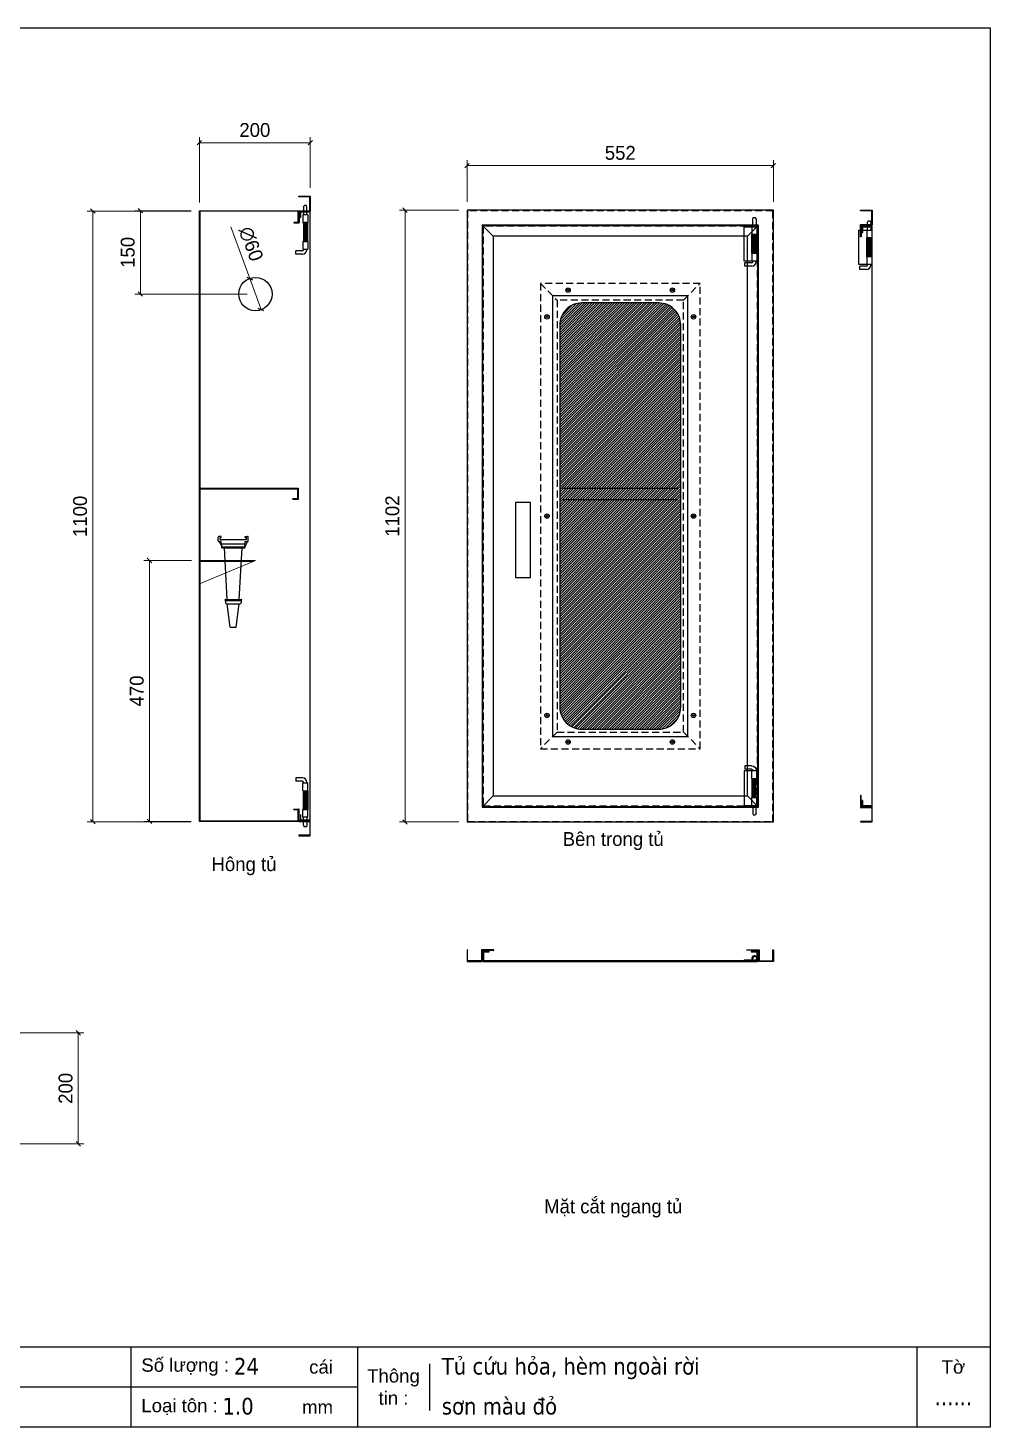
# Model space of a CAD drawing. Header units: millimetres. Extents: x 0 to 3564, y 0 to 2520.
# Drawn here: x 1830 to 3564, y 0 to 2520 of the extents above; entities that cross this region are included whole.
import ezdxf
from ezdxf.enums import TextEntityAlignment as Align

# ---------------------------------------------------------------- set-up
doc = ezdxf.new("R2010")
doc.units = ezdxf.units.MM
doc.linetypes.add('HIDDENX2', pattern=[19.05, 12.7, -6.35])
doc.layers.add('BAOCHAY', color=1, linetype='Continuous')
doc.layers.add('DIM', color=253, linetype='Continuous')
doc.layers.add('S-CONCRETE', color=3, linetype='Continuous', lineweight=5)
doc.styles.add('Arial', font='arial.ttf')
doc.styles.add('Tahoma (Input Text)', font='tahoma.ttf')
doc.dimstyles.new('Dim-25', dxfattribs={"dimtxt": 25, "dimasz": 8, "dimexe": 10, "dimexo": 15, "dimgap": 10, "dimtad": 1, "dimdec": 0, "dimtxsty": 'Standard', "dimblk": 'OBLIQUE', "dimcen": 10, "dimclrd": 5, "dimclre": 5, "dimclrt": 3, "dimazin": 3, "dimtfac": 1, "dimtdec": 0, "dimtmove": 0, "dimatfit": 3, "dimldrblk": 'OBLIQUE', "dimlwd": 9, "dimlwe": 9})

# ---------------------------------------------------------------- blocks, each defined once
blk = doc.blocks.new('khungtenAsean2')
at = {"color": 7}
for p, q in [((2970, -1980), (0, -1980)), ((1680, -1980), (1680, -2100)), ((2020, -1980), (2020, -2100)), ((2860, -1980), (2860, -2100)), ((2128.3, -2005), (2128.3, -2075)), ((2020, -2040), (0, -2040))]:
    blk.add_line(p, q, dxfattribs=at)
blk.add_lwpolyline([(0, 0), (2970, 0), (2970, -2100), (0, -2100)], close=True, dxfattribs=at)
at = {"color": 2, "char_height": 20, "style": 'Arial'}
for s, insert, width, attachment_point in [('  Số lượng :', (1680, -2010), 917.634, 4), ('cái', (1947.6, -2010), 917.634, 4), ('Thông\\Ptin :', (2074.2, -2040), 108.311, 5), ('Tờ', (2915, -2010), 110, 5), ('  Loại tôn :', (1680, -2070), 917.634, 4), ('mm', (1936.9, -2070), 917.634, 4)]:
    blk.add_mtext(s, dxfattribs=dict(at, insert=insert, width=width, attachment_point=attachment_point))
at = {"color": 1, "style": 'Tahoma (Input Text)', "flags": 8}
for tag, p in [('#03', (506.6, -2019.3)), ('#01', (137.1, -2021.3)), ('#05', (1106.6, -2021.3)), ('#07', (1834.7, -2021.3)), ('#09', (2146.7, -2021.3)), ('#02', (98.5, -2081.3)), ('#04', (486.1, -2081.3)), ('#06', (1065.3, -2081.3)), ('#08', (1817.4, -2081.3)), ('#10', (2146.7, -2081.3))]:
    blk.add_attdef(tag, p, '', height=25, dxfattribs=at)
blk.add_attdef('#11', text='', height=25, dxfattribs=at).set_placement((2915, -2067.3), align=Align.CENTER)
blk = doc.blocks.new('*D3')
at = {"color": 0, "linetype": 'ByBlock', "lineweight": -2}
for p, q in [((2143.2, 2317.3), (2135.2, 2309.3)), ((2335.2, 2309.3), (2343.2, 2317.3))]:
    blk.add_line(p, q, dxfattribs=at)
at = {"layer": 'Defpoints', "color": 0, "transparency": 16777216}
for p in [(2339.2, 2313.3), (2339.2, 2216.8), (2139.2, 2190.8)]:
    blk.add_point(p, dxfattribs=at)
at = {"layer": 'DIM', "color": 5, "lineweight": 9, "transparency": 16777216}
for p, q in [((2139.2, 2205.8), (2139.2, 2323.3)), ((2339.2, 2231.8), (2339.2, 2323.3)), ((2139.2, 2313.3), (2339.2, 2313.3))]:
    blk.add_line(p, q, dxfattribs=at)
at = {"layer": 'DIM', "color": 3, "transparency": 16777216, "insert": (2239.2, 2336.1), "char_height": 25, "attachment_point": 5}
blk.add_mtext('200', dxfattribs=at)
blk = doc.blocks.new('_Oblique')
at = {"color": 0, "linetype": 'ByBlock', "lineweight": -2}
blk.add_line((-0.5, -0.5), (0.5, 0.5), dxfattribs=at)
blk = doc.blocks.new('*D4')
at = {"color": 0, "linetype": 'ByBlock', "lineweight": -2}
for p, q in [((1951.2, 2186.3), (1943.2, 2194.3)), ((1943.2, 1094.3), (1951.2, 1086.3))]:
    blk.add_line(p, q, dxfattribs=at)
at = {"layer": 'Defpoints', "color": 0, "transparency": 16777216}
for p in [(1947.2, 2190.3), (2139.2, 2190.3), (2139.2, 1090.3)]:
    blk.add_point(p, dxfattribs=at)
at = {"layer": 'DIM', "color": 5, "lineweight": 9, "transparency": 16777216}
for p, q in [((2124.2, 2190.3), (1937.2, 2190.3)), ((1947.2, 1090.3), (1947.2, 2190.3)), ((2124.2, 1090.3), (1937.2, 1090.3))]:
    blk.add_line(p, q, dxfattribs=at)
at = {"layer": 'DIM', "color": 3, "transparency": 16777216, "insert": (1924.4, 1640.3), "char_height": 25, "attachment_point": 5, "rotation": 90}
blk.add_mtext('1100', dxfattribs=at)
blk = doc.blocks.new('*D7')
at = {"color": 0, "linetype": 'ByBlock', "lineweight": -2}
for p, q in [((2224.7, 2071.4), (2235, 2066.6)), ((2255.6, 2010.3), (2245.3, 2015))]:
    blk.add_line(p, q, dxfattribs=at)
at = {"layer": 'Defpoints', "color": 0, "transparency": 16777216}
for p in [(2229.9, 2069), (2250.4, 2012.7)]:
    blk.add_point(p, dxfattribs=at)
at = {"layer": 'DIM', "color": 5, "lineweight": 9, "transparency": 16777216}
for p in [(2196, 2162), (2250.4, 2012.7)]:
    blk.add_line(p, (2229.9, 2069), dxfattribs=at)
at = {"layer": 'DIM', "color": 3, "transparency": 16777216, "insert": (2232.2, 2131), "char_height": 25, "attachment_point": 5, "rotation": 290.0251}
blk.add_mtext('∅60', dxfattribs=at)
blk = doc.blocks.new('*D8')
at = {"color": 0, "linetype": 'ByBlock', "lineweight": -2}
for p, q in [((2037, 2186.8), (2029, 2194.8)), ((2029, 2044.8), (2037, 2036.8))]:
    blk.add_line(p, q, dxfattribs=at)
at = {"layer": 'Defpoints', "color": 0, "transparency": 16777216}
for p in [(2139.2, 2190.8), (2033, 2040.8), (2240.2, 2040.8)]:
    blk.add_point(p, dxfattribs=at)
at = {"layer": 'DIM', "color": 5, "lineweight": 9, "transparency": 16777216}
for p, q in [((2124.2, 2190.8), (2023, 2190.8)), ((2033, 2190.8), (2033, 2040.8)), ((2225.2, 2040.8), (2023, 2040.8))]:
    blk.add_line(p, q, dxfattribs=at)
at = {"layer": 'DIM', "color": 3, "transparency": 16777216, "insert": (2010.2, 2115.8), "char_height": 25, "attachment_point": 5, "rotation": 90}
blk.add_mtext('150', dxfattribs=at)
blk = doc.blocks.new('*D14')
at = {"color": 0, "linetype": 'ByBlock', "lineweight": -2}
for p, q in [((2053.4, 1556.8), (2045.4, 1564.8)), ((2045.4, 1094.8), (2053.4, 1086.8))]:
    blk.add_line(p, q, dxfattribs=at)
at = {"layer": 'Defpoints', "color": 0, "transparency": 16777216}
for p in [(2140.2, 1560.8), (2049.4, 1090.8), (2139.2, 1090.8)]:
    blk.add_point(p, dxfattribs=at)
at = {"layer": 'DIM', "color": 5, "lineweight": 9, "transparency": 16777216}
for p, q in [((2125.2, 1560.8), (2039.4, 1560.8)), ((2049.4, 1560.8), (2049.4, 1090.8)), ((2124.2, 1090.8), (2039.4, 1090.8))]:
    blk.add_line(p, q, dxfattribs=at)
at = {"layer": 'DIM', "color": 3, "transparency": 16777216, "insert": (2026.6, 1325.8), "char_height": 25, "attachment_point": 5, "rotation": 90}
blk.add_mtext('470', dxfattribs=at)
blk = doc.blocks.new('*D16')
at = {"color": 0, "linetype": 'ByBlock', "lineweight": -2}
for p, q in [((2625.7, 2276.1), (2617.7, 2268.1)), ((3169.7, 2268.1), (3177.7, 2276.1))]:
    blk.add_line(p, q, dxfattribs=at)
at = {"layer": 'Defpoints', "color": 0, "transparency": 16777216}
for p in [(3173.7, 2272.1), (2621.7, 2191.8), (3173.7, 2191.8)]:
    blk.add_point(p, dxfattribs=at)
at = {"layer": 'DIM', "color": 5, "lineweight": 9, "transparency": 16777216}
for p, q in [((2621.7, 2206.8), (2621.7, 2282.1)), ((2621.7, 2272.1), (3173.7, 2272.1)), ((3173.7, 2206.8), (3173.7, 2282.1))]:
    blk.add_line(p, q, dxfattribs=at)
at = {"layer": 'DIM', "color": 3, "transparency": 16777216, "insert": (2897.7, 2294.9), "char_height": 25, "attachment_point": 5}
blk.add_mtext('552', dxfattribs=at)
blk = doc.blocks.new('*D17')
at = {"color": 0, "linetype": 'ByBlock', "lineweight": -2}
for p, q in [((2513.9, 2187.8), (2505.9, 2195.8)), ((2505.9, 1093.8), (2513.9, 1085.8))]:
    blk.add_line(p, q, dxfattribs=at)
at = {"layer": 'Defpoints', "color": 0, "transparency": 16777216}
for p in [(2621.7, 2191.8), (2509.9, 1089.8), (2621.7, 1089.8)]:
    blk.add_point(p, dxfattribs=at)
at = {"layer": 'DIM', "color": 5, "lineweight": 9, "transparency": 16777216}
for p, q in [((2606.7, 2191.8), (2499.9, 2191.8)), ((2509.9, 2191.8), (2509.9, 1089.8)), ((2606.7, 1089.8), (2499.9, 1089.8))]:
    blk.add_line(p, q, dxfattribs=at)
at = {"layer": 'DIM', "color": 3, "transparency": 16777216, "insert": (2487.1, 1640.8), "char_height": 25, "attachment_point": 5, "rotation": 90}
blk.add_mtext('1102', dxfattribs=at)
blk = doc.blocks.new('*D19')
at = {"color": 0, "linetype": 'ByBlock', "lineweight": -2}
for p, q in [((1925.1, 706), (1917.1, 714)), ((1917.1, 514), (1925.1, 506))]:
    blk.add_line(p, q, dxfattribs=at)
at = {"layer": 'Defpoints', "color": 0, "transparency": 16777216}
for p in [(1764.8, 710), (1790.8, 510), (1921.1, 510)]:
    blk.add_point(p, dxfattribs=at)
at = {"layer": 'DIM', "color": 5, "lineweight": 9, "transparency": 16777216}
for p, q in [((1779.8, 710), (1931.1, 710)), ((1921.1, 710), (1921.1, 510)), ((1805.8, 510), (1931.1, 510))]:
    blk.add_line(p, q, dxfattribs=at)
at = {"layer": 'DIM', "color": 3, "transparency": 16777216, "insert": (1898.3, 610), "char_height": 25, "attachment_point": 5, "rotation": 90}
blk.add_mtext('200', dxfattribs=at)
blk = doc.blocks.new('HL035-1-2')
at = {"color": 1}
for p, q in [((-4.5, 79), (18.5, 79)), ((-4.5, 65), (-4.5, 79)), ((-3, 79), (-3, 80)), ((-3, 79), (-3, 79)), ((3, 79), (3, 80)), ((4.5, 65), (4.5, 79)), ((5, 88), (17, 88)), ((5, 82), (17, 82)), ((17, 88), (17, 82)), ((18.5, 79), (18.5, 17)), ((-4.5, 65), (4.5, 65)), ((1.3, 65), (-4, 64)), ((4, 64), (-4, 62.5)), ((-4, 64), (-3, 64)), ((4, 62.5), (-4, 61)), ((-4, 62.5), (-3, 62.5)), ((4, 61), (-4, 59.5)), ((-4, 61), (-3, 61)), ((4, 59.5), (-4, 58)), ((-4, 59.5), (-3, 59.5)), ((4, 58), (-4, 56.5)), ((-4, 58), (-3, 58)), ((4, 56.5), (-4, 55)), ((-4, 56.5), (-3, 56.5)), ((4, 55), (-4, 53.5)), ((-4, 55), (-3, 55)), ((4, 53.5), (-4, 52)), ((-4, 53.5), (-3, 53.5)), ((4, 52), (-4, 50.5)), ((-4, 52), (-3, 52)), ((4, 50.5), (-4, 49)), ((-4, 50.5), (-3, 50.5)), ((3, 64), (4, 64)), ((3, 62.5), (4, 62.5)), ((3, 61), (4, 61)), ((3, 59.5), (4, 59.5)), ((3, 58), (4, 58)), ((3, 56.5), (4, 56.5)), ((3, 55), (4, 55)), ((3, 53.5), (4, 53.5)), ((3, 52), (4, 52)), ((3, 50.5), (4, 50.5)), ((4.5, 65), (4.5, 31)), ((-4.5, 17), (-4.5, 31)), ((-4.5, 31), (4.5, 31)), ((4, 49), (-4, 47.5)), ((-4, 49), (-3, 49)), ((4, 47.5), (-4, 46)), ((-4, 47.5), (-3, 47.5)), ((4, 46), (-4, 44.5)), ((-4, 46), (-3, 46)), ((4, 44.5), (-4, 43)), ((-4, 44.5), (-3, 44.5)), ((4, 43), (-4, 41.5)), ((-4, 43), (-3, 43)), ((4, 41.5), (-4, 40)), ((-4, 41.5), (-3, 41.5)), ((4, 40), (-4, 38.5)), ((-4, 40), (-3, 40)), ((4, 38.5), (-4, 37)), ((-4, 38.5), (-3, 38.5)), ((4, 37), (-4, 35.5)), ((-4, 37), (-3, 37)), ((4, 35.5), (-4, 34)), ((-4, 35.5), (-3, 35.5)), ((4, 34), (-4, 32.5)), ((-4, 34), (-3, 34)), ((3, 49), (4, 49)), ((3, 47.5), (4, 47.5)), ((3, 46), (4, 46)), ((3, 44.5), (4, 44.5)), ((3, 43), (4, 43)), ((3, 41.5), (4, 41.5)), ((3, 40), (4, 40)), ((3, 38.5), (4, 38.5)), ((3, 37), (4, 37)), ((3, 35.5), (4, 35.5)), ((3, 34), (4, 34)), ((4.5, 17), (4.5, 31)), ((18.5, 17), (-4.5, 17)), ((-3, 3), (-2, 0)), ((3, 3), (2, 0))]:
    blk.add_line(p, q, dxfattribs=at)
for points in [[(-3, 32.5), (-3, 65)], [(3, 65), (3, 32.5)], [(-3, 3), (-3, 17)], [(2, 0), (-2, 0)], [(3, 17), (3, 3)]]:
    blk.add_lwpolyline(points, dxfattribs=at)
blk.add_lwpolyline([(-4, 32.5), (4, 32.5), (4, 31), (-4, 31)], close=True, dxfattribs=at)
for radius in [8, 2]:
    blk.add_arc((5, 80), radius, 90, 180, dxfattribs=at)

msp = doc.modelspace()

# ---------------------------------------------------------------- hatches: boundary and pattern name
h = msp.add_hatch()
h.set_pattern_fill('ANSI31', style=0)
h.set_pattern_definition([(45, (-108410.333, -28006.1375), (-2.24506403, 2.24506403), [])])
edge = h.paths.add_edge_path()
edge.add_line((2828.7, 1256.8), (2966.7, 1256.8))
edge.add_arc((2966.7, 1296.8), 40, -90, 0)
edge.add_line((3006.7, 1296.8), (3006.7, 1984.8))
edge.add_arc((2966.7, 1984.8), 40, 0, 90)
edge.add_line((2966.7, 2024.8), (2828.7, 2024.8))
edge.add_arc((2828.7, 1984.8), 40, 90, 180)
edge.add_line((2788.7, 1984.8), (2788.7, 1296.8))
edge.add_arc((2828.7, 1296.8), 40, 180, -90)

# ---------------------------------------------------------------- linework, layer by layer
at = {"color": 1}
for p, q in [((2327.1, 2197.5), (2328.1, 2200.5)), ((2333.1, 2197.5), (2332.1, 2200.5)), ((2334.6, 2183.5), (2325.6, 2183.5)), ((2325.6, 2183.5), (2325.6, 2169.5)), ((2325.6, 2169.5), (2334.6, 2169.5)), ((2334.1, 2166.5), (2326.1, 2168)), ((2334.6, 2183.5), (2334.6, 2169.5)), ((2334.6, 2135.5), (2334.6, 2169.5)), ((2334.1, 2165), (2326.1, 2166.5)), ((2326.1, 2166.5), (2327.1, 2166.5)), ((2334.1, 2163.5), (2326.1, 2165)), ((2326.1, 2165), (2327.1, 2165)), ((2334.1, 2162), (2326.1, 2163.5)), ((2326.1, 2163.5), (2327.1, 2163.5)), ((2334.1, 2160.5), (2326.1, 2162)), ((2326.1, 2162), (2327.1, 2162)), ((2334.1, 2159), (2326.1, 2160.5)), ((2326.1, 2160.5), (2327.1, 2160.5)), ((2334.1, 2157.5), (2326.1, 2159)), ((2326.1, 2159), (2327.1, 2159)), ((2334.1, 2156), (2326.1, 2157.5)), ((2326.1, 2157.5), (2327.1, 2157.5)), ((2334.1, 2154.5), (2326.1, 2156)), ((2326.1, 2156), (2327.1, 2156)), ((2334.1, 2153), (2326.1, 2154.5)), ((2326.1, 2154.5), (2327.1, 2154.5)), ((2334.1, 2151.5), (2326.1, 2153)), ((2326.1, 2153), (2327.1, 2153)), ((2334.1, 2150), (2326.1, 2151.5)), ((2326.1, 2151.5), (2327.1, 2151.5)), ((2334.1, 2148.5), (2326.1, 2150)), ((2326.1, 2150), (2327.1, 2150)), ((2334.1, 2147), (2326.1, 2148.5)), ((2326.1, 2148.5), (2327.1, 2148.5)), ((2334.1, 2145.5), (2326.1, 2147)), ((2326.1, 2147), (2327.1, 2147)), ((2334.1, 2144), (2326.1, 2145.5)), ((2326.1, 2145.5), (2327.1, 2145.5)), ((2334.1, 2142.5), (2326.1, 2144)), ((2326.1, 2144), (2327.1, 2144)), ((2334.1, 2141), (2326.1, 2142.5)), ((2326.1, 2142.5), (2327.1, 2142.5)), ((2333.1, 2166.5), (2334.1, 2166.5)), ((2333.1, 2165), (2334.1, 2165)), ((2333.1, 2163.5), (2334.1, 2163.5)), ((2333.1, 2162), (2334.1, 2162)), ((2333.1, 2160.5), (2334.1, 2160.5)), ((2333.1, 2159), (2334.1, 2159)), ((2333.1, 2157.5), (2334.1, 2157.5)), ((2333.1, 2156), (2334.1, 2156)), ((2333.1, 2154.5), (2334.1, 2154.5)), ((2333.1, 2153), (2334.1, 2153)), ((2333.1, 2151.5), (2334.1, 2151.5)), ((2333.1, 2150), (2334.1, 2150)), ((2333.1, 2148.5), (2334.1, 2148.5)), ((2333.1, 2147), (2334.1, 2147)), ((2333.1, 2145.5), (2334.1, 2145.5)), ((2333.1, 2144), (2334.1, 2144)), ((2333.1, 2142.5), (2334.1, 2142.5)), ((2325.1, 2118.5), (2313.1, 2118.5)), ((2313.1, 2112.5), (2313.1, 2118.5)), ((2325.6, 2135.5), (2325.6, 2121.5)), ((2325.6, 2135.5), (2334.6, 2135.5)), ((2325.6, 2121.5), (2334.6, 2121.5)), ((2334.1, 2139.5), (2326.1, 2141)), ((2326.1, 2141), (2327.1, 2141)), ((2334.1, 2138), (2326.1, 2139.5)), ((2326.1, 2139.5), (2327.1, 2139.5)), ((2334.1, 2136.5), (2326.1, 2138)), ((2326.1, 2138), (2327.1, 2138)), ((2331.5, 2135.5), (2326.1, 2136.5)), ((2326.1, 2136.5), (2327.1, 2136.5)), ((2327.1, 2121.5), (2327.1, 2121.5)), ((2327.1, 2121.5), (2327.1, 2120.5)), ((2333.1, 2141), (2334.1, 2141)), ((2333.1, 2139.5), (2334.1, 2139.5)), ((2333.1, 2138), (2334.1, 2138)), ((2333.1, 2136.5), (2334.1, 2136.5)), ((2333.1, 2121.5), (2333.1, 2120.5)), ((2334.6, 2135.5), (2334.6, 2121.5)), ((2325.1, 2112.5), (2313.1, 2112.5)), ((2325.1, 1169.2), (2313.1, 1169.2)), ((2313.1, 1169.2), (2313.1, 1163.2)), ((2325.1, 1163.2), (2313.1, 1163.2)), ((2325.6, 1160.2), (2334.6, 1160.2)), ((2325.6, 1146.2), (2325.6, 1160.2)), ((2327.1, 1160.2), (2327.1, 1161.2)), ((2327.1, 1160.2), (2327.1, 1160.2)), ((2333.1, 1160.2), (2333.1, 1161.2)), ((2334.6, 1146.2), (2334.6, 1160.2)), ((2325.6, 1146.2), (2334.6, 1146.2)), ((2331.5, 1146.2), (2326.1, 1145.2)), ((2334.1, 1145.2), (2326.1, 1143.7)), ((2326.1, 1145.2), (2327.1, 1145.2)), ((2334.1, 1143.7), (2326.1, 1142.2)), ((2326.1, 1143.7), (2327.1, 1143.7)), ((2334.1, 1142.2), (2326.1, 1140.7)), ((2326.1, 1142.2), (2327.1, 1142.2)), ((2334.1, 1140.7), (2326.1, 1139.2)), ((2326.1, 1140.7), (2327.1, 1140.7)), ((2334.1, 1139.2), (2326.1, 1137.7)), ((2326.1, 1139.2), (2327.1, 1139.2)), ((2334.1, 1137.7), (2326.1, 1136.2)), ((2326.1, 1137.7), (2327.1, 1137.7)), ((2334.1, 1136.2), (2326.1, 1134.7)), ((2326.1, 1136.2), (2327.1, 1136.2)), ((2334.1, 1134.7), (2326.1, 1133.2)), ((2326.1, 1134.7), (2327.1, 1134.7)), ((2333.1, 1145.2), (2334.1, 1145.2)), ((2333.1, 1143.7), (2334.1, 1143.7)), ((2333.1, 1142.2), (2334.1, 1142.2)), ((2333.1, 1140.7), (2334.1, 1140.7)), ((2333.1, 1139.2), (2334.1, 1139.2)), ((2333.1, 1137.7), (2334.1, 1137.7)), ((2333.1, 1136.2), (2334.1, 1136.2)), ((2333.1, 1134.7), (2334.1, 1134.7)), ((2334.6, 1146.2), (2334.6, 1112.2)), ((2325.6, 1098.2), (2325.6, 1112.2)), ((2325.6, 1112.2), (2334.6, 1112.2)), ((2334.1, 1133.2), (2326.1, 1131.7)), ((2326.1, 1133.2), (2327.1, 1133.2)), ((2334.1, 1131.7), (2326.1, 1130.2)), ((2326.1, 1131.7), (2327.1, 1131.7)), ((2334.1, 1130.2), (2326.1, 1128.7)), ((2326.1, 1130.2), (2327.1, 1130.2)), ((2334.1, 1128.7), (2326.1, 1127.2)), ((2326.1, 1128.7), (2327.1, 1128.7)), ((2334.1, 1127.2), (2326.1, 1125.7)), ((2326.1, 1127.2), (2327.1, 1127.2)), ((2334.1, 1125.7), (2326.1, 1124.2)), ((2326.1, 1125.7), (2327.1, 1125.7)), ((2334.1, 1124.2), (2326.1, 1122.7)), ((2326.1, 1124.2), (2327.1, 1124.2)), ((2334.1, 1122.7), (2326.1, 1121.2)), ((2326.1, 1122.7), (2327.1, 1122.7)), ((2334.1, 1121.2), (2326.1, 1119.7)), ((2326.1, 1121.2), (2327.1, 1121.2)), ((2334.1, 1119.7), (2326.1, 1118.2)), ((2326.1, 1119.7), (2327.1, 1119.7)), ((2334.1, 1118.2), (2326.1, 1116.7)), ((2326.1, 1118.2), (2327.1, 1118.2)), ((2334.1, 1116.7), (2326.1, 1115.2)), ((2326.1, 1116.7), (2327.1, 1116.7)), ((2334.1, 1115.2), (2326.1, 1113.7)), ((2326.1, 1115.2), (2327.1, 1115.2)), ((2333.1, 1133.2), (2334.1, 1133.2)), ((2333.1, 1131.7), (2334.1, 1131.7)), ((2333.1, 1130.2), (2334.1, 1130.2)), ((2333.1, 1128.7), (2334.1, 1128.7)), ((2333.1, 1127.2), (2334.1, 1127.2)), ((2333.1, 1125.7), (2334.1, 1125.7)), ((2333.1, 1124.2), (2334.1, 1124.2)), ((2333.1, 1122.7), (2334.1, 1122.7)), ((2333.1, 1121.2), (2334.1, 1121.2)), ((2333.1, 1119.7), (2334.1, 1119.7)), ((2333.1, 1118.2), (2334.1, 1118.2)), ((2333.1, 1116.7), (2334.1, 1116.7)), ((2333.1, 1115.2), (2334.1, 1115.2)), ((2334.6, 1098.2), (2334.6, 1112.2)), ((2334.6, 1098.2), (2325.6, 1098.2)), ((2327.1, 1084.2), (2328.1, 1081.2)), ((2333.1, 1084.2), (2332.1, 1081.2)), ((3120.9, 841.3), (3139.2, 841.3)), ((3120.9, 841.3), (3120.9, 839.8)), ((3140.4, 839.8), (3121.9, 839.8)), ((3135, 843.3), (3136.5, 843.6))]:
    msp.add_line(p, q, dxfattribs=at)
at = {"color": 7}
for p, q in [((2648.7, 2164.8), (2668.7, 2144.8)), ((3126.7, 2144.8), (3146.7, 2164.8)), ((2793.7, 1690.8), (3001.7, 1690.8)), ((2793.7, 1670.8), (3001.7, 1670.8)), ((2195, 1440.9), (2205.8, 1440.9)), ((2648.7, 1116.8), (2668.7, 1136.8)), ((3126.7, 1136.8), (3146.7, 1116.8)), ((2317.2, 1112.8), (2318.2, 1112.8))]:
    msp.add_line(p, q, dxfattribs=at)
at = {"color": 7, "linetype": 'HIDDENX2'}
for p, q in [((2753.7, 2059.8), (2783.7, 2029.8)), ((3011.7, 2029.8), (3041.7, 2059.8)), ((2783.7, 1251.8), (2753.7, 1221.8)), ((3011.7, 1251.8), (3041.7, 1221.8))]:
    msp.add_line(p, q, dxfattribs=at)
at = {"color": 7}
for points in [[(2318.2, 2216.8), (2339.2, 2216.8), (2339.2, 2189.8), (2319.2, 2189.8), (2319.2, 2168.8), (2318.2, 2168.8), (2318.2, 2190.8), (2338.2, 2190.8), (2338.2, 2215.8), (2319.2, 2215.8), (2319.2, 2215.8), (2318.2, 2215.8)], [(2322.2, 2178.8), (2322.2, 2188.8), (2338.2, 2188.8), (2338.2, 1092.8), (2322.2, 1092.8), (2322.2, 1102.8), (2321.2, 1102.8), (2321.2, 1091.8), (2339.2, 1091.8), (2339.2, 2189.8), (2321.2, 2189.8), (2321.2, 2178.8)], [(2621.7, 1089.8), (3173.7, 1089.8), (3173.7, 2191.8), (2621.7, 2191.8)], [(3330.8, 2191.8), (3351.8, 2191.8), (3351.8, 2164.8), (3331.8, 2164.8), (3331.8, 2143.8), (3330.8, 2143.8), (3330.8, 2165.8), (3350.8, 2165.8), (3350.8, 2190.8), (3331.8, 2190.8), (3331.8, 2190.8), (3330.8, 2190.8)], [(2648.7, 1116.8), (3146.7, 1116.8), (3146.7, 2164.8), (2648.7, 2164.8)], [(2668.7, 1136.8), (3126.7, 1136.8), (3126.7, 2144.8), (2668.7, 2144.8)], [(3334.8, 2151.8), (3334.8, 2161.8), (3350.8, 2161.8), (3350.8, 1118.8), (3334.8, 1118.8), (3334.8, 1128.8), (3333.8, 1128.8), (3333.8, 1117.8), (3351.8, 1117.8), (3351.8, 2162.8), (3333.8, 2162.8), (3333.8, 2151.8)], [(2775.7, 1243.8), (3019.7, 1243.8), (3019.7, 2037.8), (2775.7, 2037.8)], [(3330.8, 1089.8), (3351.8, 1089.8), (3351.8, 1116.8), (3331.8, 1116.8), (3331.8, 1137.8), (3330.8, 1137.8), (3330.8, 1115.8), (3350.8, 1115.8), (3350.8, 1090.8), (3331.8, 1090.8), (3331.8, 1090.8), (3330.8, 1090.8)], [(2318.2, 1064.8), (2339.2, 1064.8), (2339.2, 1091.8), (2319.2, 1091.8), (2319.2, 1112.8), (2318.2, 1112.8), (2318.2, 1090.8), (2338.2, 1090.8), (2338.2, 1065.8), (2319.2, 1065.8), (2319.2, 1065.8), (2318.2, 1065.8)], [(2621.7, 859.8), (2621.7, 838.8), (2648.7, 838.8), (2648.7, 858.8), (2669.7, 858.8), (2669.7, 859.8), (2647.7, 859.8), (2647.7, 839.8), (2622.7, 839.8), (2622.7, 858.8), (2622.7, 858.8), (2622.7, 859.8)], [(3133.7, 855.8), (3143.7, 855.8), (3143.7, 839.8), (2651.7, 839.8), (2651.7, 855.8), (2661.7, 855.8), (2661.7, 856.8), (2650.7, 856.8), (2650.7, 838.8), (3144.7, 838.8), (3144.7, 856.8), (3133.7, 856.8)], [(3173.7, 859.8), (3173.7, 838.8), (3146.7, 838.8), (3146.7, 858.8), (3125.7, 858.8), (3125.7, 859.8), (3147.7, 859.8), (3147.7, 839.8), (3172.7, 839.8), (3172.7, 858.8), (3172.7, 858.8), (3172.7, 859.8)]]:
    msp.add_lwpolyline(points, close=True, dxfattribs=at)
at = {"color": 1}
for points in [[(2327.1, 2197.5), (2327.1, 2183.5)], [(2332.1, 2200.5), (2328.1, 2200.5)], [(2333.1, 2183.5), (2333.1, 2197.5)], [(2327.1, 2168), (2327.1, 2135.5)], [(2333.1, 2135.5), (2333.1, 2168)], [(2327.1, 1113.7), (2327.1, 1146.2)], [(2333.1, 1146.2), (2333.1, 1113.7)], [(2327.1, 1084.2), (2327.1, 1098.2)], [(2333.1, 1098.2), (2333.1, 1084.2)], [(2332.1, 1081.2), (2328.1, 1081.2)]]:
    msp.add_lwpolyline(points, dxfattribs=at)
at = {"color": 7}
for points in [[(2318.2, 1112.8), (2318.2, 1090.8), (2139.2, 1090.8), (2139.2, 2190.8), (2318.2, 2190.8), (2318.2, 2168.8)], [(2317.2, 2169.8), (2317.2, 2189.8), (2140.2, 2189.8), (2140.2, 1091.8), (2317.2, 1091.8), (2317.2, 1112.8)], [(2317.2, 2169.8), (2309.2, 2169.8), (2309.2, 2168.8), (2318.2, 2168.8)], [(2140.2, 1690.8), (2317.2, 1690.8), (2317.2, 1670.8), (2307.2, 1670.8)], [(2140.2, 1689.8), (2316.2, 1689.8), (2316.2, 1671.8), (2307.2, 1671.8)], [(2317.2, 1111.8), (2309.2, 1111.8), (2309.2, 1112.8), (2318.2, 1112.8)]]:
    msp.add_lwpolyline(points, dxfattribs=at)
at = {"color": 1}
for points in [[(2326.1, 2168), (2334.1, 2168), (2334.1, 2169.5), (2326.1, 2169.5)], [(2326.1, 1113.7), (2334.1, 1113.7), (2334.1, 1112.2), (2326.1, 1112.2)]]:
    msp.add_lwpolyline(points, close=True, dxfattribs=at)
at = {"color": 7, "linetype": 'HIDDENX2'}
for points in [[(2622.7, 1090.8), (3172.7, 1090.8), (3172.7, 2190.8), (2622.7, 2190.8)], [(2753.7, 1221.8), (3041.7, 1221.8), (3041.7, 2059.8), (2753.7, 2059.8)], [(2783.7, 1251.8), (3011.7, 1251.8), (3011.7, 2029.8), (2783.7, 2029.8)]]:
    msp.add_lwpolyline(points, close=True, dxfattribs=at)
at = {"color": 6}
msp.add_lwpolyline([(2649.7, 1117.8), (3145.7, 1117.8), (3145.7, 2163.8), (2649.7, 2163.8)], close=True, dxfattribs=at)
at = {"color": 6, "linetype": 'HIDDENX2'}
msp.add_lwpolyline([(2650.7, 1118.8), (3144.7, 1118.8), (3144.7, 2162.8), (2650.7, 2162.8)], close=True, dxfattribs=at)
at = {"color": 7}
msp.add_lwpolyline([(2828.7, 1256.8), (2966.7, 1256.8, 0.414214), (3006.7, 1296.8), (3006.7, 1984.8, 0.414214), (2966.7, 2024.8), (2828.7, 2024.8, 0.414214), (2788.7, 1984.8), (2788.7, 1296.8, 0.414214)], format="xyb", close=True, dxfattribs=at)
at = {"color": 2}
msp.add_lwpolyline([(2709.2, 1530.3), (2736.2, 1530.3), (2736.2, 1665.3), (2709.2, 1665.3)], close=True, dxfattribs=at)
for centre, radius in [((2240.2, 2040.8), 30), ((2803.7, 2047.8), 4), ((2803.7, 2047.8), 1.5), ((2991.7, 2047.8), 4), ((2991.7, 2047.8), 1.5), ((2765.7, 1999.8), 4), ((2765.7, 1999.8), 1.5), ((3029.7, 1999.8), 4), ((3029.7, 1999.8), 1.5), ((2765.7, 1640.8), 4), ((2765.7, 1640.8), 1.5), ((3029.7, 1640.8), 4), ((3029.7, 1640.8), 1.5), ((2765.7, 1281.8), 4), ((3029.7, 1281.8), 4), ((2765.7, 1281.8), 1.5), ((3029.7, 1281.8), 1.5), ((2803.7, 1233.8), 4), ((2803.7, 1233.8), 1.5), ((2991.7, 1233.8), 4), ((2991.7, 1233.8), 1.5), ((3139.4, 844.3), 4)]:
    msp.add_circle(centre, radius, dxfattribs=at)
at = {"color": 1}
for centre, radius, start, end in [((2325.1, 2120.5), 2, 270, 0), ((2325.1, 2120.5), 8, 270, 0), ((2325.1, 1161.2), 8, 0, 90), ((2325.1, 1161.2), 2, 0, 90), ((3139.4, 844.3), 4.5, 41.8103, 193.4301), ((3139.4, 844.3), 3, 90, 193.4301), ((3139.4, 844.3), 3, 267.0927, 270), ((3139.4, 844.3), 4.5, 270, 318.1897)]:
    msp.add_arc(centre, radius, start, end, dxfattribs=at)
at = {"layer": 'BAOCHAY', "color": 7, "ltscale": 2000}
for p, q in [((2173.4, 1596.4), (2173.4, 1602.6)), ((2178.8, 1604.2), (2175, 1604.2)), ((2178.8, 1594.8), (2175, 1594.8)), ((2175, 1594.8), (2179.9, 1585.3)), ((2178.8, 1602.1), (2176.7, 1602.1)), ((2176.7, 1598.8), (2176.7, 1602.1)), ((2176.7, 1598.8), (2224.2, 1598.8)), ((2178.8, 1602.1), (2178.8, 1604.2)), ((2178.8, 1591.8), (2178.8, 1594.8)), ((2179.9, 1590.7), (2221, 1590.7)), ((2179.9, 1585.3), (2179.9, 1590.7)), ((2225.8, 1594.8), (2221, 1585.3)), ((2221, 1585.3), (2221, 1590.7)), ((2222, 1604.2), (2225.8, 1604.2)), ((2222, 1602.1), (2222, 1604.2)), ((2222, 1602.1), (2224.2, 1602.1)), ((2222, 1591.8), (2222, 1594.8)), ((2222, 1594.8), (2225.8, 1594.8)), ((2224.2, 1598.8), (2224.2, 1602.1)), ((2227.4, 1596.4), (2227.4, 1602.6)), ((2179.1, 1584.5), (2179.1, 1584.5)), ((2179.9, 1585.3), (2221, 1585.3)), ((2179.9, 1583.7), (2221, 1583.7)), ((2189.6, 1490.8), (2184.3, 1583.7)), ((2211.2, 1490.8), (2216.6, 1583.7)), ((2221.8, 1584.5), (2221.8, 1584.5)), ((2185.2, 1489.7), (2185.2, 1489.7)), ((2186.3, 1490.8), (2214.6, 1490.8)), ((2186.3, 1488.6), (2186.3, 1484.8)), ((2186.3, 1488.6), (2214.6, 1488.6)), ((2214.6, 1488.6), (2214.6, 1484.8)), ((2188.5, 1482.7), (2212.4, 1482.7)), ((2195, 1440.9), (2189.6, 1482.7)), ((2205.8, 1440.9), (2211.2, 1482.7))]:
    msp.add_line(p, q, dxfattribs=at)
for centre, radius, start, end in [((2175, 1602.6), 1.62, 90, 180), ((2175, 1596.4), 1.62, 180, 270), ((2179.9, 1591.8), 1.08, 180, 270), ((2221, 1591.8), 1.08, 270, 0), ((2225.8, 1602.6), 1.62, 0, 90), ((2225.8, 1596.4), 1.62, 270, 0), ((2179.9, 1584.5), 0.81, 90, 180), ((2179.9, 1584.5), 0.81, 180, 270), ((2221, 1584.5), 0.81, 0, 90), ((2221, 1584.5), 0.81, 270, 0), ((2186.3, 1489.7), 1.08, 90, 180), ((2186.3, 1489.7), 1.08, 180, 270), ((2214.6, 1489.7), 1.08, 0, 90), ((2214.6, 1489.7), 1.08, 270, 0), ((2188.5, 1484.8), 2.16, 180, 270), ((2212.4, 1484.8), 2.16, 270, 0)]:
    msp.add_arc(centre, radius, start, end, dxfattribs=at)
at = {"layer": 'S-CONCRETE', "color": 8}
for p, q in [((2139.2, 1560.8), (2240.2, 1560.8)), ((2240.2, 1560.8), (2139.2, 1518.8)), ((2139.2, 1559.3), (2236.6, 1559.3))]:
    msp.add_line(p, q, dxfattribs=at)

# ---------------------------------------------------------------- block references
at = {"color": 7}
ref = msp.add_blockref('khungtenAsean2', (0, 2520), dxfattribs=dict(at, xscale=1.199999999997089, yscale=1.199999999997089, zscale=1.199999999997089))
ref.add_attrib('#11', '......', dxfattribs={"color": 1, "height": 30, "style": 'Tahoma (Input Text)'}).set_placement((3498, 39.2), align=Align.CENTER)
ref.add_attrib('#09', 'Tủ cứu hỏa, hèm ngoài rời', (2576.1, 94.5), dxfattribs={"color": 1, "height": 30, "style": 'Tahoma (Input Text)'})
ref.add_attrib('#10', 'sơn màu đỏ', (2576.1, 22.5), dxfattribs={"color": 1, "height": 30, "style": 'Tahoma (Input Text)'})
ref.add_attrib('#08', '1.0', (2180.9, 22.5), dxfattribs={"color": 1, "height": 30, "style": 'Tahoma (Input Text)'})
ref.add_attrib('#07', '24', (2201.6, 94.5), dxfattribs={"color": 1, "height": 30, "style": 'Tahoma (Input Text)'})
at = {"color": 7, "rotation": 180}
for p in [(3139.4, 2178.8), (3346.3, 2172.8)]:
    msp.add_blockref('HL035-1-2', p, dxfattribs=at)
at = {"color": 7, "xscale": -1}
msp.add_blockref('HL035-1-2', (3139.4, 1102.8), dxfattribs=at)

# ---------------------------------------------------------------- texts
at = {"color": 2, "char_height": 25, "attachment_point": 5}
for s, insert, width in [('Bên trong tủ', (2885, 1055.4), 725), ('Hông tủ', (2219.7, 1010.1), 775), ('Mặt cắt ngang tủ', (2885, 393.6), 775)]:
    msp.add_mtext(s, dxfattribs=dict(at, insert=insert, width=width))

# ---------------------------------------------------------------- dimensions: what is measured, and where the dimension line sits
at = {"layer": 'DIM', "color": 7}
for base, p1, p2, angle, picture, middle in [((2339.2, 2313.3), (2139.2, 2190.8), (2339.2, 2216.8), 180, '*D3', (2239.2, 2336.1)), ((2033, 2040.8), (2139.2, 2190.8), (2240.2, 2040.8), 90, '*D8', (2010.2, 2115.8)), ((2509.9, 1089.8), (2621.7, 2191.8), (2621.7, 1089.8), 90, '*D17', (2487.1, 1640.8)), ((2049.4, 1090.8), (2140.2, 1560.8), (2139.2, 1090.8), 90, '*D14', (2026.6, 1325.8)), ((1921.1, 510), (1764.8, 710), (1790.8, 510), 90, '*D19', (1898.3, 610))]:
    dim = msp.add_linear_dim(base=base, p1=p1, p2=p2, angle=angle, dimstyle='Dim-25', dxfattribs=at)
    dim.commit()
    dim.dimension.update_dxf_attribs({"geometry": picture, "text_midpoint": middle})
dim = msp.add_linear_dim(base=(3173.7, 2272.1), p1=(2621.7, 2191.8), p2=(3173.7, 2191.8), dimstyle='Dim-25', dxfattribs=at)
dim.commit()
dim.dimension.update_dxf_attribs({"geometry": '*D16', "text_midpoint": (2897.7, 2294.9)})
dim = msp.add_linear_dim(base=(1947.2, 2190.3), p1=(2139.2, 1090.3), p2=(2139.2, 2190.3), angle=90, dimstyle='Dim-25', dxfattribs=at)
dim.commit()
dim.dimension.update_dxf_attribs({"geometry": '*D4', "text_midpoint": (1947.2, 1640.3), "dimtype": 160})
dim = msp.add_diameter_dim_2p(p1=(2250.4, 2012.7), p2=(2229.9, 2069), dimstyle='Dim-25', dxfattribs=at)
dim.commit()
dim.dimension.update_dxf_attribs({"geometry": '*D7', "text_midpoint": (2232.2, 2131)})

doc.saveas('drawing.dxf')
